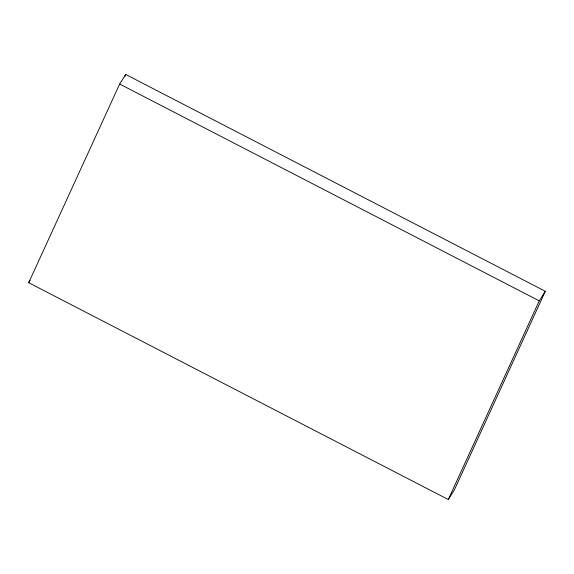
<?xml version="1.0" encoding="UTF-8"?>
<svg xmlns="http://www.w3.org/2000/svg" width="574" height="574" viewBox="0 0 574 574"><rect width="100%" height="100%" fill="white"/><g stroke="black" fill="none" stroke-linecap="round" stroke-linejoin="round"><path stroke-width="0.86" d="M28.7 282.717L119.657 84.041L125.72 74.469L545.3 291.283L454.343 489.959L448.28 499.531L28.7 282.717L30.099 280.507M124.601 76.916L125.72 74.469M448.28 499.531L539.237 300.855L545.3 291.283M119.657 84.041L539.237 300.855"/></g></svg>
